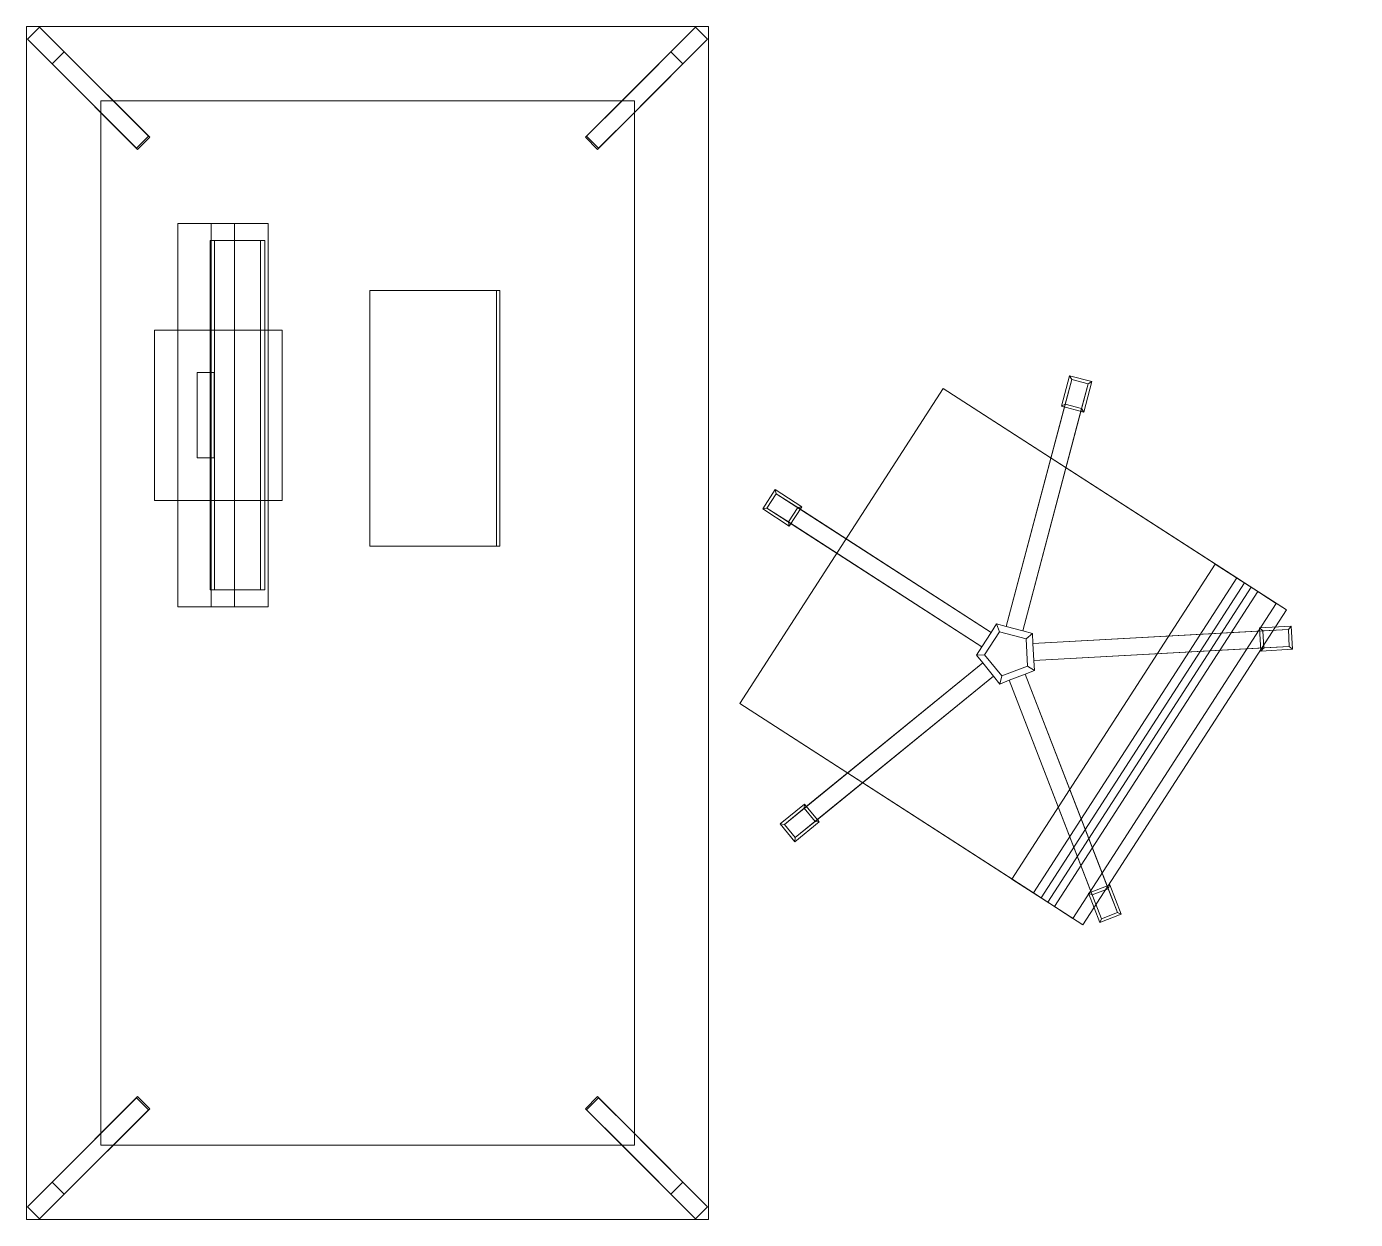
# Model space of a CAD drawing. Header units: millimetres. Extents: x 521 to 148073, y -17811 to 32040.
# Drawn here: x 145816 to 147375, y -15709 to -14309 of the extents above; entities that cross this region are included whole.
import ezdxf

# ---------------------------------------------------------------- set-up
doc = ezdxf.new("R2010")
doc.units = ezdxf.units.MM
doc.layers.add('DLXFURN', color=1, linetype='Continuous', lineweight=0)

# ---------------------------------------------------------------- blocks, each defined once
blk = doc.blocks.new('*U68')
for p, q in [((-0.4, 0.7), (0.4, 0.7)), ((-0.4, -0.7), (-0.4, 0.7)), ((-0.4, 0.7), (0.4, 0.7)), ((0.4, 0.7), (-0.4, 0.7)), ((-0.4, 0.7), (-0.4, 0.7)), ((0.4, 0.7), (-0.4, 0.7)), ((-0.4, 0.7), (-0.4, -0.7)), ((-0.4, -0.7), (-0.4, 0.7)), ((-0.4, 0.7), (-0.4, 0.7)), ((-0.4, 0.7), (-0.4, -0.7)), ((-0.3848, 0.6992), (-0.3989, 0.6851)), ((-0.3989, 0.6851), (-0.3848, 0.6992)), ((-0.3989, 0.6851), (-0.3848, 0.6992)), ((-0.3848, 0.6992), (-0.3989, 0.6851)), ((-0.2985, 0.613), (-0.3848, 0.6992)), ((-0.3848, 0.6992), (-0.2985, 0.613)), ((-0.3558, 0.6703), (-0.3848, 0.6992)), ((-0.3848, 0.6992), (-0.3558, 0.6703)), ((-0.3848, 0.6992), (-0.3848, 0.6992)), ((-0.3848, 0.6992), (-0.3558, 0.6703)), ((-0.3558, 0.6703), (-0.3848, 0.6992)), ((-0.3848, 0.6992), (-0.3848, 0.6992)), ((0.3848, 0.6992), (0.2985, 0.613)), ((0.2985, 0.613), (0.3848, 0.6992)), ((0.3848, 0.6992), (0.3558, 0.6703)), ((0.3558, 0.6703), (0.3848, 0.6992)), ((0.3848, 0.6992), (0.3558, 0.6703)), ((0.3558, 0.6703), (0.3848, 0.6992)), ((0.3989, 0.6851), (0.3848, 0.6992)), ((0.3848, 0.6992), (0.3989, 0.6851)), ((0.3848, 0.6992), (0.3848, 0.6992)), ((0.3989, 0.6851), (0.3848, 0.6992)), ((0.3848, 0.6992), (0.3848, 0.6992)), ((0.3848, 0.6992), (0.3989, 0.6851)), ((0.4, 0.7), (0.4, -0.7)), ((0.4, 0.7), (0.4, 0.7)), ((0.4, -0.7), (0.4, 0.7)), ((0.4, 0.7), (0.4, -0.7)), ((0.4, -0.7), (0.4, 0.7)), ((0.4, 0.7), (0.4, 0.7)), ((-0.3989, 0.6851), (-0.313, 0.5992)), ((-0.3699, 0.6561), (-0.3989, 0.6851)), ((-0.313, 0.5992), (-0.3989, 0.6851)), ((-0.3989, 0.6851), (-0.3699, 0.6561)), ((-0.3989, 0.6851), (-0.3989, 0.6851)), ((-0.3989, 0.6851), (-0.3699, 0.6561)), ((-0.3699, 0.6561), (-0.3989, 0.6851)), ((-0.3989, 0.6851), (-0.3989, 0.6851)), ((0.313, 0.5992), (0.3989, 0.6851)), ((0.3989, 0.6851), (0.313, 0.5992)), ((0.3699, 0.6561), (0.3989, 0.6851)), ((0.3989, 0.6851), (0.3699, 0.6561)), ((0.3989, 0.6851), (0.3699, 0.6561)), ((0.3699, 0.6561), (0.3989, 0.6851)), ((0.3989, 0.6851), (0.3989, 0.6851)), ((0.3989, 0.6851), (0.3989, 0.6851)), ((-0.3699, 0.6561), (-0.3558, 0.6703)), ((-0.3558, 0.6703), (-0.3699, 0.6561)), ((-0.3558, 0.6703), (-0.3699, 0.6561)), ((-0.3699, 0.6561), (-0.3558, 0.6703)), ((-0.2697, 0.5559), (-0.3699, 0.6561)), ((-0.3699, 0.6561), (-0.3699, 0.6561)), ((-0.3699, 0.6561), (-0.2697, 0.5559)), ((-0.3699, 0.6561), (-0.3699, 0.6561)), ((-0.2555, 0.57), (-0.3558, 0.6703)), ((-0.3558, 0.6703), (-0.2555, 0.57)), ((-0.3558, 0.6703), (-0.3558, 0.6703)), ((-0.3558, 0.6703), (-0.3558, 0.6703)), ((0.2555, 0.57), (0.3558, 0.6703)), ((0.3558, 0.6703), (0.2555, 0.57)), ((0.2697, 0.5559), (0.3699, 0.6561)), ((0.3699, 0.6561), (0.2697, 0.5559)), ((0.3558, 0.6703), (0.3699, 0.6561)), ((0.3699, 0.6561), (0.3558, 0.6703)), ((0.3558, 0.6703), (0.3558, 0.6703)), ((0.3558, 0.6703), (0.3699, 0.6561)), ((0.3699, 0.6561), (0.3558, 0.6703)), ((0.3558, 0.6703), (0.3558, 0.6703)), ((0.3699, 0.6561), (0.3699, 0.6561)), ((0.3699, 0.6561), (0.3699, 0.6561)), ((0.313, 0.613), (-0.313, 0.613)), ((-0.313, 0.613), (-0.313, -0.613)), ((-0.313, -0.613), (-0.313, 0.613)), ((-0.313, 0.613), (-0.313, 0.613)), ((-0.313, 0.613), (-0.313, 0.5992)), ((-0.313, 0.613), (-0.313, 0.613)), ((-0.2985, 0.613), (-0.313, 0.613)), ((-0.313, 0.613), (0.313, 0.613)), ((-0.313, 0.5992), (-0.313, 0.613)), ((-0.313, 0.613), (-0.2985, 0.613)), ((-0.2569, 0.5714), (-0.2985, 0.613)), ((-0.2985, 0.613), (0.2985, 0.613)), ((0.2985, 0.613), (-0.2985, 0.613)), ((-0.2985, 0.613), (-0.2985, 0.613)), ((-0.2985, 0.613), (-0.2985, 0.613)), ((-0.2985, 0.613), (-0.2569, 0.5714)), ((0.2985, 0.613), (0.2569, 0.5714)), ((0.2569, 0.5714), (0.2985, 0.613)), ((0.2985, 0.613), (0.2985, 0.613)), ((0.313, 0.613), (0.2985, 0.613)), ((0.2985, 0.613), (0.313, 0.613)), ((0.2985, 0.613), (0.2985, 0.613)), ((0.313, -0.613), (0.313, 0.613)), ((0.313, 0.613), (0.313, 0.613)), ((0.313, 0.613), (0.313, 0.613)), ((0.313, 0.5992), (0.313, 0.613)), ((0.313, 0.613), (0.313, -0.613)), ((0.313, 0.613), (0.313, 0.5992)), ((-0.313, -0.5992), (-0.313, 0.5992)), ((-0.313, 0.5992), (-0.2711, 0.5573)), ((-0.313, 0.5992), (-0.313, -0.5992)), ((-0.313, 0.5992), (-0.313, 0.5992)), ((-0.313, 0.5992), (-0.313, 0.5992)), ((-0.2711, 0.5573), (-0.313, 0.5992)), ((0.2711, 0.5573), (0.313, 0.5992)), ((0.313, 0.5992), (0.2711, 0.5573)), ((0.313, 0.5992), (0.313, -0.5992)), ((0.313, -0.5992), (0.313, 0.5992)), ((0.313, 0.5992), (0.313, 0.5992)), ((0.313, 0.5992), (0.313, 0.5992)), ((-0.2711, 0.5573), (-0.2569, 0.5714)), ((-0.2569, 0.5714), (-0.2711, 0.5573)), ((-0.2697, 0.5559), (-0.2555, 0.57)), ((-0.2555, 0.57), (-0.2697, 0.5559)), ((-0.2569, 0.5714), (-0.2555, 0.57)), ((-0.2555, 0.57), (-0.2569, 0.5714)), ((0.2569, 0.5714), (0.2555, 0.57)), ((0.2555, 0.57), (0.2569, 0.5714)), ((0.2555, 0.57), (0.2697, 0.5559)), ((0.2697, 0.5559), (0.2555, 0.57)), ((0.2569, 0.5714), (0.2711, 0.5573)), ((0.2711, 0.5573), (0.2569, 0.5714)), ((-0.2711, 0.5573), (-0.2697, 0.5559)), ((-0.2697, 0.5559), (-0.2711, 0.5573)), ((0.2711, 0.5573), (0.2697, 0.5559)), ((0.2697, 0.5559), (0.2711, 0.5573)), ((-0.3699, -0.6561), (-0.2697, -0.5559)), ((-0.2697, -0.5559), (-0.3699, -0.6561)), ((-0.313, -0.5992), (-0.2711, -0.5573)), ((-0.2711, -0.5573), (-0.313, -0.5992)), ((-0.2697, -0.5559), (-0.2711, -0.5573)), ((-0.2711, -0.5573), (-0.2697, -0.5559)), ((-0.2711, -0.5573), (-0.2569, -0.5714)), ((-0.2569, -0.5714), (-0.2711, -0.5573)), ((-0.2555, -0.57), (-0.2697, -0.5559)), ((-0.2697, -0.5559), (-0.2555, -0.57)), ((0.2697, -0.5559), (0.2555, -0.57)), ((0.2555, -0.57), (0.2697, -0.5559)), ((0.2711, -0.5573), (0.2569, -0.5714)), ((0.2569, -0.5714), (0.2711, -0.5573)), ((0.2711, -0.5573), (0.2697, -0.5559)), ((0.2697, -0.5559), (0.3699, -0.6561)), ((0.3699, -0.6561), (0.2697, -0.5559)), ((0.2697, -0.5559), (0.2711, -0.5573)), ((0.313, -0.5992), (0.2711, -0.5573)), ((0.2711, -0.5573), (0.313, -0.5992)), ((-0.3558, -0.6703), (-0.2555, -0.57)), ((-0.2555, -0.57), (-0.3558, -0.6703)), ((-0.2569, -0.5714), (-0.2985, -0.613)), ((-0.2985, -0.613), (-0.2569, -0.5714)), ((-0.2555, -0.57), (-0.2569, -0.5714)), ((-0.2569, -0.5714), (-0.2555, -0.57)), ((0.2569, -0.5714), (0.2555, -0.57)), ((0.2555, -0.57), (0.3558, -0.6703)), ((0.2555, -0.57), (0.2569, -0.5714)), ((0.3558, -0.6703), (0.2555, -0.57)), ((0.2569, -0.5714), (0.2985, -0.613)), ((0.2985, -0.613), (0.2569, -0.5714)), ((-0.313, -0.5992), (-0.3989, -0.6851)), ((-0.3989, -0.6851), (-0.313, -0.5992)), ((-0.313, -0.613), (-0.313, -0.5992)), ((-0.313, -0.5992), (-0.313, -0.5992)), ((-0.313, -0.5992), (-0.313, -0.5992)), ((-0.313, -0.5992), (-0.313, -0.613)), ((0.313, -0.5992), (0.313, -0.5992)), ((0.313, -0.613), (0.313, -0.5992)), ((0.313, -0.5992), (0.313, -0.613)), ((0.3989, -0.6851), (0.313, -0.5992)), ((0.313, -0.5992), (0.313, -0.5992)), ((0.313, -0.5992), (0.3989, -0.6851)), ((-0.2985, -0.613), (-0.3848, -0.6992)), ((-0.3848, -0.6992), (-0.2985, -0.613)), ((-0.313, -0.613), (0.313, -0.613)), ((-0.2985, -0.613), (-0.313, -0.613)), ((-0.313, -0.613), (-0.313, -0.613)), ((0.313, -0.613), (-0.313, -0.613)), ((-0.313, -0.613), (-0.313, -0.613)), ((-0.313, -0.613), (-0.2985, -0.613)), ((-0.2985, -0.613), (-0.2985, -0.613)), ((0.2985, -0.613), (-0.2985, -0.613)), ((-0.2985, -0.613), (0.2985, -0.613)), ((-0.2985, -0.613), (-0.2985, -0.613)), ((0.2985, -0.613), (0.2985, -0.613)), ((0.2985, -0.613), (0.313, -0.613)), ((0.313, -0.613), (0.2985, -0.613)), ((0.2985, -0.613), (0.3848, -0.6992)), ((0.3848, -0.6992), (0.2985, -0.613)), ((0.2985, -0.613), (0.2985, -0.613)), ((0.313, -0.613), (0.313, -0.613)), ((0.313, -0.613), (0.313, -0.613)), ((-0.3989, -0.6851), (-0.3699, -0.6561)), ((-0.3699, -0.6561), (-0.3989, -0.6851)), ((-0.3989, -0.6851), (-0.3699, -0.6561)), ((-0.3699, -0.6561), (-0.3989, -0.6851)), ((-0.3848, -0.6992), (-0.3558, -0.6703)), ((-0.3558, -0.6703), (-0.3848, -0.6992)), ((-0.3848, -0.6992), (-0.3558, -0.6703)), ((-0.3558, -0.6703), (-0.3848, -0.6992)), ((-0.3558, -0.6703), (-0.3699, -0.6561)), ((-0.3699, -0.6561), (-0.3558, -0.6703)), ((-0.3558, -0.6703), (-0.3699, -0.6561)), ((-0.3699, -0.6561), (-0.3699, -0.6561)), ((-0.3699, -0.6561), (-0.3558, -0.6703)), ((-0.3699, -0.6561), (-0.3699, -0.6561)), ((-0.3558, -0.6703), (-0.3558, -0.6703)), ((-0.3558, -0.6703), (-0.3558, -0.6703)), ((0.3699, -0.6561), (0.3558, -0.6703)), ((0.3558, -0.6703), (0.3699, -0.6561)), ((0.3558, -0.6703), (0.3699, -0.6561)), ((0.3699, -0.6561), (0.3558, -0.6703)), ((0.3558, -0.6703), (0.3848, -0.6992)), ((0.3848, -0.6992), (0.3558, -0.6703)), ((0.3848, -0.6992), (0.3558, -0.6703)), ((0.3558, -0.6703), (0.3558, -0.6703)), ((0.3558, -0.6703), (0.3848, -0.6992)), ((0.3558, -0.6703), (0.3558, -0.6703)), ((0.3699, -0.6561), (0.3989, -0.6851)), ((0.3699, -0.6561), (0.3699, -0.6561)), ((0.3989, -0.6851), (0.3699, -0.6561)), ((0.3989, -0.6851), (0.3699, -0.6561)), ((0.3699, -0.6561), (0.3699, -0.6561)), ((0.3699, -0.6561), (0.3989, -0.6851)), ((-0.3989, -0.6851), (-0.3848, -0.6992)), ((-0.3848, -0.6992), (-0.3989, -0.6851)), ((-0.3989, -0.6851), (-0.3848, -0.6992)), ((-0.3848, -0.6992), (-0.3989, -0.6851)), ((-0.3989, -0.6851), (-0.3989, -0.6851)), ((-0.3989, -0.6851), (-0.3989, -0.6851)), ((0.3848, -0.6992), (0.3989, -0.6851)), ((0.3989, -0.6851), (0.3848, -0.6992)), ((0.3989, -0.6851), (0.3848, -0.6992)), ((0.3848, -0.6992), (0.3989, -0.6851)), ((0.3989, -0.6851), (0.3989, -0.6851)), ((0.3989, -0.6851), (0.3989, -0.6851)), ((0.4, -0.7), (-0.4, -0.7)), ((-0.4, -0.7), (-0.4, -0.7)), ((-0.4, -0.7), (0.4, -0.7)), ((0.4, -0.7), (-0.4, -0.7)), ((-0.4, -0.7), (0.4, -0.7)), ((-0.4, -0.7), (-0.4, -0.7)), ((-0.3848, -0.6992), (-0.3848, -0.6992)), ((-0.3848, -0.6992), (-0.3848, -0.6992)), ((0.3848, -0.6992), (0.3848, -0.6992)), ((0.3848, -0.6992), (0.3848, -0.6992)), ((0.4, -0.7), (0.4, -0.7)), ((0.4, -0.7), (0.4, -0.7))]:
    blk.add_line(p, q)
blk = doc.blocks.new('*U69')
for p, q in [((0.0168, 0.225), (0.0168, -0.225)), ((0.0834, 0.225), (0.0168, 0.225)), ((0.0168, 0.225), (0.0834, 0.225)), ((0.0561, 0.225), (0.0168, 0.225)), ((0.0168, -0.225), (0.0168, 0.225)), ((0.0168, 0.225), (0.0561, 0.225)), ((0.1227, 0.225), (0.0561, 0.225)), ((0.0561, 0.225), (0.0561, -0.225)), ((0.0561, -0.225), (0.0561, 0.225)), ((0.0561, 0.225), (0.1227, 0.225)), ((0.0834, -0.225), (0.0834, 0.225)), ((0.0834, 0.225), (0.1227, 0.225)), ((0.1227, 0.225), (0.0834, 0.225)), ((0.0834, 0.225), (0.0834, -0.225)), ((0.1227, -0.225), (0.1227, 0.225)), ((0.1227, 0.225), (0.1227, -0.225)), ((0.0206, -0.205), (0.0206, 0.205)), ((0.0206, 0.205), (0.0796, 0.205)), ((0.0206, 0.205), (0.0206, -0.205)), ((0.0256, 0.205), (0.0206, 0.205)), ((0.0206, 0.205), (0.0256, 0.205)), ((0.0796, 0.205), (0.0206, 0.205)), ((0.0256, -0.205), (0.0256, 0.205)), ((0.0256, 0.205), (0.0846, 0.205)), ((0.0846, 0.205), (0.0256, 0.205)), ((0.0256, 0.205), (0.0256, -0.205)), ((0.0796, 0.205), (0.0796, -0.205)), ((0.0846, 0.205), (0.0796, 0.205)), ((0.0796, -0.205), (0.0796, 0.205)), ((0.0796, 0.205), (0.0846, 0.205)), ((0.0846, 0.205), (0.0846, -0.205)), ((0.0846, -0.205), (0.0846, 0.205)), ((-0.1025, 0.1536), (-0.2552, 0.1536)), ((-0.2552, 0.1536), (-0.2512, 0.1536)), ((-0.2512, 0.1536), (-0.2552, 0.1536)), ((-0.2552, 0.1536), (-0.2552, -0.1464)), ((-0.2552, -0.1464), (-0.2552, 0.1536)), ((-0.2552, 0.1536), (-0.1025, 0.1536)), ((-0.2512, 0.1536), (-0.1025, 0.1536)), ((-0.1025, 0.1536), (-0.2512, 0.1536)), ((-0.2512, 0.1536), (-0.2512, -0.1464)), ((-0.2512, -0.1464), (-0.2512, 0.1536)), ((-0.1025, 0.1536), (-0.1025, 0.1536)), ((-0.1025, -0.1464), (-0.1025, 0.1536)), ((-0.1025, -0.1464), (-0.1025, 0.1536)), ((-0.1025, 0.1536), (-0.1025, 0.1536)), ((-0.1025, 0.1536), (-0.1025, -0.1464)), ((-0.1025, 0.1536), (-0.1025, -0.1464)), ((0, -0.1), (0, 0.1)), ((0, 0.1), (0, 0.1)), ((0, 0.1), (0, -0.1)), ((0, 0.1), (0.15, 0.1)), ((0.15, 0.1), (0, 0.1)), ((0, 0.1), (0, 0.1)), ((0.15, 0.1), (0, 0.1)), ((0, 0.1), (0, -0.1)), ((0, -0.1), (0, 0.1)), ((0, 0.1), (0.15, 0.1)), ((0.15, 0.1), (0.15, 0.1)), ((0.15, 0.1), (0.15, -0.1)), ((0.15, -0.1), (0.15, 0.1)), ((0.15, 0.1), (0.15, 0.1)), ((0.15, -0.1), (0.15, 0.1)), ((0.15, 0.1), (0.15, -0.1)), ((0.08, 0.05), (0.08, 0.05)), ((0.08, 0.05), (0.1, 0.05)), ((0.1, 0.05), (0.08, 0.05)), ((0.1, 0.05), (0.08, 0.05)), ((0.08, 0.05), (0.08, -0.05)), ((0.08, -0.05), (0.08, 0.05)), ((0.08, 0.05), (0.08, 0.05)), ((0.08, 0.05), (0.08, -0.05)), ((0.08, 0.05), (0.1, 0.05)), ((0.08, -0.05), (0.08, 0.05)), ((0.1, -0.05), (0.1, 0.05)), ((0.1, 0.05), (0.1, 0.05)), ((0.1, 0.05), (0.1, -0.05)), ((0.1, 0.05), (0.1, 0.05)), ((0.1, -0.05), (0.1, 0.05)), ((0.1, 0.05), (0.1, -0.05)), ((0.1, -0.05), (0.08, -0.05)), ((0.08, -0.05), (0.08, -0.05)), ((0.08, -0.05), (0.1, -0.05)), ((0.08, -0.05), (0.1, -0.05)), ((0.08, -0.05), (0.08, -0.05)), ((0.1, -0.05), (0.08, -0.05)), ((0.1, -0.05), (0.1, -0.05)), ((0.1, -0.05), (0.1, -0.05)), ((0.15, -0.1), (0, -0.1)), ((0, -0.1), (0, -0.1)), ((0, -0.1), (0.15, -0.1)), ((0, -0.1), (0, -0.1)), ((0, -0.1), (0.15, -0.1)), ((0.15, -0.1), (0, -0.1)), ((0.15, -0.1), (0.15, -0.1)), ((0.15, -0.1), (0.15, -0.1)), ((-0.2552, -0.1464), (-0.2512, -0.1464)), ((-0.1025, -0.1464), (-0.2552, -0.1464)), ((-0.2512, -0.1464), (-0.2552, -0.1464)), ((-0.2552, -0.1464), (-0.1025, -0.1464)), ((-0.2512, -0.1464), (-0.1025, -0.1464)), ((-0.1025, -0.1464), (-0.2512, -0.1464)), ((-0.1025, -0.1464), (-0.1025, -0.1464)), ((-0.1025, -0.1464), (-0.1025, -0.1464)), ((0.0796, -0.205), (0.0206, -0.205)), ((0.0256, -0.205), (0.0206, -0.205)), ((0.0206, -0.205), (0.0796, -0.205)), ((0.0206, -0.205), (0.0256, -0.205)), ((0.0846, -0.205), (0.0256, -0.205)), ((0.0256, -0.205), (0.0846, -0.205)), ((0.0796, -0.205), (0.0846, -0.205)), ((0.0846, -0.205), (0.0796, -0.205)), ((0.0168, -0.225), (0.0834, -0.225)), ((0.0561, -0.225), (0.0168, -0.225)), ((0.0834, -0.225), (0.0168, -0.225)), ((0.0168, -0.225), (0.0561, -0.225)), ((0.0561, -0.225), (0.1227, -0.225)), ((0.1227, -0.225), (0.0561, -0.225)), ((0.1227, -0.225), (0.0834, -0.225)), ((0.0834, -0.225), (0.1227, -0.225))]:
    blk.add_line(p, q)
blk = doc.blocks.new('*U70')
for p, q in [((-0.1851, 0.2778), (-0.207, 0.2619)), ((-0.207, 0.2619), (-0.1851, 0.2778)), ((-0.2021, 0.2611), (-0.1859, 0.2729)), ((-0.1859, 0.2729), (-0.2021, 0.2611)), ((-0.1859, 0.2729), (-0.2021, 0.2611)), ((-0.2021, 0.2611), (-0.1859, 0.2729)), ((-0.1851, 0.2778), (-0.1859, 0.2729)), ((-0.1859, 0.2729), (-0.1851, 0.2778)), ((-0.1859, 0.2729), (-0.1859, 0.2729)), ((-0.1682, 0.2486), (-0.1859, 0.2729)), ((-0.1859, 0.2729), (-0.0095, 0.0301)), ((-0.1859, 0.2729), (-0.1859, 0.2729)), ((-0.0095, 0.0301), (-0.1859, 0.2729)), ((-0.1859, 0.2729), (-0.1682, 0.2486)), ((-0.1633, 0.2478), (-0.1851, 0.2778)), ((-0.1851, 0.2778), (-0.1633, 0.2478)), ((0.0095, 0.0301), (0.1859, 0.2729)), ((0.1859, 0.2729), (0.0095, 0.0301)), ((0.1851, 0.2778), (0.1633, 0.2478)), ((0.1633, 0.2478), (0.1851, 0.2778)), ((0.1859, 0.2729), (0.1682, 0.2486)), ((0.1682, 0.2486), (0.1859, 0.2729)), ((0.1859, 0.2729), (0.1851, 0.2778)), ((0.1851, 0.2778), (0.1859, 0.2729)), ((0.207, 0.2619), (0.1851, 0.2778)), ((0.1851, 0.2778), (0.207, 0.2619)), ((0.1859, 0.2729), (0.1859, 0.2729)), ((0.1859, 0.2729), (0.2021, 0.2611)), ((0.2021, 0.2611), (0.1859, 0.2729)), ((0.1859, 0.2729), (0.1859, 0.2729)), ((0.2021, 0.2611), (0.1859, 0.2729)), ((0.1859, 0.2729), (0.2021, 0.2611)), ((-0.207, 0.2619), (-0.1852, 0.2319)), ((-0.2021, 0.2611), (-0.207, 0.2619)), ((-0.207, 0.2619), (-0.2021, 0.2611)), ((-0.1852, 0.2319), (-0.207, 0.2619)), ((-0.0257, 0.0184), (-0.2021, 0.2611)), ((-0.2021, 0.2611), (-0.1844, 0.2368)), ((-0.2021, 0.2611), (-0.2021, 0.2611)), ((-0.2021, 0.2611), (-0.2021, 0.2611)), ((-0.2021, 0.2611), (-0.0257, 0.0184)), ((-0.1844, 0.2368), (-0.2021, 0.2611)), ((0.2021, 0.2611), (0.0257, 0.0184)), ((0.0257, 0.0184), (0.2021, 0.2611)), ((0.1844, 0.2368), (0.2021, 0.2611)), ((0.2021, 0.2611), (0.1844, 0.2368)), ((0.1852, 0.2319), (0.207, 0.2619)), ((0.207, 0.2619), (0.1852, 0.2319)), ((0.207, 0.2619), (0.2021, 0.2611)), ((0.2021, 0.2611), (0.207, 0.2619)), ((0.2021, 0.2611), (0.2021, 0.2611)), ((0.2021, 0.2611), (0.2021, 0.2611)), ((-0.22, 0.2468), (-0.22, 0.2071)), ((0.22, 0.2468), (-0.22, 0.2468)), ((-0.22, 0.1883), (-0.22, 0.2468)), ((-0.22, 0.2468), (0.22, 0.2468)), ((-0.22, 0.2468), (-0.22, 0.1883)), ((-0.22, 0.2071), (-0.22, 0.2468)), ((-0.1852, 0.2319), (-0.1633, 0.2478)), ((-0.1633, 0.2478), (-0.1852, 0.2319)), ((-0.1852, 0.2319), (-0.1844, 0.2368)), ((-0.1844, 0.2368), (-0.1852, 0.2319)), ((-0.1844, 0.2368), (-0.1682, 0.2486)), ((-0.1682, 0.2486), (-0.1844, 0.2368)), ((-0.1844, 0.2368), (-0.0257, 0.0184)), ((-0.0257, 0.0184), (-0.1844, 0.2368)), ((-0.0095, 0.0301), (-0.1682, 0.2486)), ((-0.1682, 0.2486), (-0.0095, 0.0301)), ((-0.1633, 0.2478), (-0.1682, 0.2486)), ((-0.1682, 0.2486), (-0.1633, 0.2478)), ((0.1682, 0.2486), (0.0095, 0.0301)), ((0.0095, 0.0301), (0.1682, 0.2486)), ((0.0257, 0.0184), (0.1844, 0.2368)), ((0.1844, 0.2368), (0.0257, 0.0184)), ((0.1633, 0.2478), (0.1682, 0.2486)), ((0.1682, 0.2486), (0.1633, 0.2478)), ((0.1633, 0.2478), (0.1852, 0.2319)), ((0.1852, 0.2319), (0.1633, 0.2478)), ((0.1682, 0.2486), (0.1844, 0.2368)), ((0.1844, 0.2368), (0.1682, 0.2486)), ((0.1852, 0.2319), (0.1844, 0.2368)), ((0.1844, 0.2368), (0.1852, 0.2319)), ((0.22, 0.2071), (0.22, 0.2468)), ((0.22, 0.2468), (0.22, 0.1883)), ((0.22, 0.2468), (0.22, 0.2071)), ((0.22, 0.1883), (0.22, 0.2468)), ((-0.22, 0.1978), (-0.22, 0.2327)), ((-0.22, 0.2327), (0.22, 0.2327)), ((0.22, 0.2327), (-0.22, 0.2327)), ((-0.22, 0.2327), (-0.22, 0.1883)), ((-0.22, 0.1883), (-0.22, 0.2327)), ((-0.22, 0.2327), (-0.22, 0.1978)), ((0.22, 0.2327), (0.22, 0.1978)), ((0.22, 0.1883), (0.22, 0.2327)), ((0.22, 0.2327), (0.22, 0.1883)), ((0.22, 0.1978), (0.22, 0.2327)), ((-0.22, 0.2071), (0.22, 0.2071)), ((-0.22, 0.2071), (-0.22, 0.1475)), ((0.22, 0.2071), (-0.22, 0.2071)), ((-0.22, 0.1475), (-0.22, 0.2071)), ((0.22, 0.1475), (0.22, 0.2071)), ((0.22, 0.2071), (0.22, 0.1475)), ((-0.22, -0.2322), (-0.22, 0.1978)), ((-0.22, 0.1978), (0.22, 0.1978)), ((0.22, 0.1978), (-0.22, 0.1978)), ((-0.22, 0.1978), (-0.22, -0.2322)), ((-0.22, 0.1884), (0.22, 0.1884)), ((-0.22, 0.1475), (-0.22, 0.1884)), ((-0.22, 0.1884), (-0.22, 0.1775)), ((0.22, 0.1884), (-0.22, 0.1884)), ((-0.22, 0.1884), (-0.22, 0.1475)), ((-0.22, 0.1775), (-0.22, 0.1884)), ((-0.22, 0.1883), (0.22, 0.1883)), ((0.22, 0.1883), (-0.22, 0.1883)), ((0.22, 0.1978), (0.22, -0.2322)), ((0.22, -0.2322), (0.22, 0.1978)), ((0.22, 0.1884), (0.22, 0.1475)), ((0.22, 0.1775), (0.22, 0.1884)), ((0.22, 0.1475), (0.22, 0.1884)), ((0.22, 0.1884), (0.22, 0.1775)), ((-0.22, 0.1775), (0.22, 0.1775)), ((-0.22, 0.1775), (-0.22, -0.2322)), ((0.22, 0.1775), (-0.22, 0.1775)), ((-0.22, -0.2322), (-0.22, 0.1775)), ((0.22, -0.2322), (0.22, 0.1775)), ((0.22, 0.1775), (0.22, -0.2322)), ((-0.22, 0.1475), (0.22, 0.1475)), ((0.22, 0.1475), (-0.22, 0.1475)), ((0, 0.0371), (-0.0095, 0.0301)), ((-0.0095, 0.0301), (0, 0.0371)), ((0.0095, 0.0301), (0, 0.0371)), ((0, 0.0371), (0, 0.0274)), ((0, 0.0274), (0, 0.0371)), ((0, 0.0371), (0.0095, 0.0301)), ((-0.0257, 0.0184), (-0.0353, 0.0115)), ((-0.0353, 0.0115), (-0.0257, 0.0184)), ((-0.026, 0.0085), (0, 0.0274)), ((0, 0.0274), (-0.026, 0.0085)), ((-0.0257, 0.0184), (-0.0095, 0.0301)), ((-0.0095, 0.0301), (-0.0257, 0.0184)), ((-0.0095, 0.0301), (-0.0257, 0.0184)), ((-0.0257, 0.0184), (-0.0095, 0.0301)), ((-0.0095, 0.0301), (-0.0257, 0.0184)), ((-0.0257, 0.0184), (-0.0095, 0.0301)), ((-0.0257, 0.0184), (-0.0257, 0.0184)), ((-0.0257, 0.0184), (-0.0257, 0.0184)), ((-0.0095, 0.0301), (-0.0095, 0.0301)), ((-0.0095, 0.0301), (-0.0095, 0.0301)), ((0, 0.0274), (0.026, 0.0085)), ((0.026, 0.0085), (0, 0.0274)), ((0.0257, 0.0184), (0.0095, 0.0301)), ((0.0095, 0.0301), (0.0095, 0.0301)), ((0.0095, 0.0301), (0.0257, 0.0184)), ((0.0095, 0.0301), (0.0095, 0.0301)), ((0.0257, 0.0184), (0.0095, 0.0301)), ((0.0095, 0.0301), (0.0257, 0.0184)), ((0.0257, 0.0184), (0.0095, 0.0301)), ((0.0095, 0.0301), (0.0257, 0.0184)), ((0.0257, 0.0184), (0.0257, 0.0184)), ((0.0257, 0.0184), (0.0257, 0.0184)), ((0.0353, 0.0115), (0.0257, 0.0184)), ((0.0257, 0.0184), (0.0353, 0.0115)), ((-0.3169, -0.0925), (-0.0316, 0.0002)), ((-0.0316, 0.0002), (-0.3169, -0.0925)), ((-0.0316, 0.0002), (-0.2884, -0.0832)), ((-0.2884, -0.0832), (-0.0316, 0.0002)), ((-0.026, 0.0085), (-0.0353, 0.0115)), ((-0.0353, 0.0115), (-0.0316, 0.0002)), ((-0.0353, 0.0115), (-0.026, 0.0085)), ((-0.0316, 0.0002), (-0.0353, 0.0115)), ((-0.0316, 0.0002), (-0.0316, 0.0002)), ((-0.0254, -0.0188), (-0.0316, 0.0002)), ((-0.0316, 0.0002), (-0.0316, 0.0002)), ((-0.0316, 0.0002), (-0.0254, -0.0188)), ((-0.0316, 0.0002), (-0.0254, -0.0188)), ((-0.0254, -0.0188), (-0.0316, 0.0002)), ((-0.0316, 0.0002), (-0.0254, -0.0188)), ((-0.0254, -0.0188), (-0.0316, 0.0002)), ((-0.0161, -0.0221), (-0.026, 0.0085)), ((-0.026, 0.0085), (-0.0161, -0.0221)), ((0.026, 0.0085), (0.0161, -0.0221)), ((0.0161, -0.0221), (0.026, 0.0085)), ((0.0254, -0.0188), (0.0316, 0.0002)), ((0.0316, 0.0002), (0.0254, -0.0188)), ((0.0254, -0.0188), (0.0316, 0.0002)), ((0.0316, 0.0002), (0.0254, -0.0188)), ((0.0254, -0.0188), (0.0316, 0.0002)), ((0.0316, 0.0002), (0.0254, -0.0188)), ((0.026, 0.0085), (0.0353, 0.0115)), ((0.0353, 0.0115), (0.026, 0.0085)), ((0.0316, 0.0002), (0.0353, 0.0115)), ((0.0353, 0.0115), (0.0316, 0.0002)), ((0.0316, 0.0002), (0.0316, 0.0002)), ((0.0316, 0.0002), (0.0316, 0.0002)), ((0.2884, -0.0832), (0.0316, 0.0002)), ((0.0316, 0.0002), (0.3169, -0.0925)), ((0.0316, 0.0002), (0.2884, -0.0832)), ((0.3169, -0.0925), (0.0316, 0.0002)), ((-0.0254, -0.0188), (-0.3108, -0.1115)), ((-0.3108, -0.1115), (-0.0254, -0.0188)), ((-0.2822, -0.1022), (-0.0254, -0.0188)), ((-0.0254, -0.0188), (-0.2822, -0.1022)), ((-0.0254, -0.0188), (-0.0254, -0.0188)), ((-0.0254, -0.0188), (-0.0254, -0.0188)), ((-0.0254, -0.0188), (-0.0218, -0.03)), ((-0.0218, -0.03), (-0.0254, -0.0188)), ((-0.0161, -0.0221), (-0.0218, -0.03)), ((-0.0218, -0.03), (-0.0161, -0.0221)), ((-0.0218, -0.03), (-0.01, -0.03)), ((-0.01, -0.03), (-0.0218, -0.03)), ((0.0161, -0.0221), (-0.0161, -0.0221)), ((-0.0161, -0.0221), (0.0161, -0.0221)), ((-0.01, -0.33), (-0.01, -0.03)), ((-0.01, -0.03), (-0.01, -0.3)), ((-0.01, -0.03), (-0.01, -0.03)), ((-0.01, -0.03), (0.01, -0.03)), ((0.01, -0.03), (-0.01, -0.03)), ((-0.01, -0.03), (-0.01, -0.03)), ((-0.01, -0.3), (-0.01, -0.03)), ((-0.01, -0.03), (0.01, -0.03)), ((-0.01, -0.03), (-0.01, -0.33)), ((0.01, -0.03), (-0.01, -0.03)), ((-0.01, -0.03), (0.01, -0.03)), ((0.01, -0.03), (-0.01, -0.03)), ((0.01, -0.03), (0.01, -0.03)), ((0.01, -0.03), (0.01, -0.03)), ((0.01, -0.3), (0.01, -0.03)), ((0.01, -0.03), (0.01, -0.33)), ((0.01, -0.03), (0.01, -0.3)), ((0.01, -0.33), (0.01, -0.03)), ((0.01, -0.03), (0.0218, -0.03)), ((0.0218, -0.03), (0.01, -0.03)), ((0.0161, -0.0221), (0.0218, -0.03)), ((0.0218, -0.03), (0.0161, -0.0221)), ((0.0218, -0.03), (0.0254, -0.0188)), ((0.0254, -0.0188), (0.0218, -0.03)), ((0.3108, -0.1115), (0.0254, -0.0188)), ((0.0254, -0.0188), (0.2822, -0.1022)), ((0.0254, -0.0188), (0.0254, -0.0188)), ((0.0254, -0.0188), (0.0254, -0.0188)), ((0.2822, -0.1022), (0.0254, -0.0188)), ((0.0254, -0.0188), (0.3108, -0.1115)), ((-0.2861, -0.0788), (-0.3214, -0.0902)), ((-0.3214, -0.0902), (-0.2861, -0.0788)), ((-0.3214, -0.0902), (-0.3169, -0.0925)), ((-0.3169, -0.0925), (-0.3214, -0.0902)), ((-0.3214, -0.0902), (-0.313, -0.1159)), ((-0.313, -0.1159), (-0.3214, -0.0902)), ((-0.2884, -0.0832), (-0.3169, -0.0925)), ((-0.3169, -0.0925), (-0.2884, -0.0832)), ((-0.3169, -0.0925), (-0.3169, -0.0925)), ((-0.3108, -0.1115), (-0.3169, -0.0925)), ((-0.3169, -0.0925), (-0.3169, -0.0925)), ((-0.3169, -0.0925), (-0.3108, -0.1115)), ((-0.3169, -0.0925), (-0.3108, -0.1115)), ((-0.3108, -0.1115), (-0.3169, -0.0925)), ((-0.2861, -0.0788), (-0.2884, -0.0832)), ((-0.2884, -0.0832), (-0.2861, -0.0788)), ((-0.2822, -0.1022), (-0.2884, -0.0832)), ((-0.2884, -0.0832), (-0.2822, -0.1022)), ((-0.2778, -0.1045), (-0.2861, -0.0788)), ((-0.2861, -0.0788), (-0.2778, -0.1045)), ((0.2861, -0.0788), (0.2778, -0.1045)), ((0.2778, -0.1045), (0.2861, -0.0788)), ((0.2884, -0.0832), (0.2822, -0.1022)), ((0.2822, -0.1022), (0.2884, -0.0832)), ((0.3214, -0.0902), (0.2861, -0.0788)), ((0.2861, -0.0788), (0.2884, -0.0832)), ((0.2884, -0.0832), (0.2861, -0.0788)), ((0.2861, -0.0788), (0.3214, -0.0902)), ((0.3169, -0.0925), (0.2884, -0.0832)), ((0.2884, -0.0832), (0.3169, -0.0925)), ((0.3108, -0.1115), (0.3169, -0.0925)), ((0.3169, -0.0925), (0.3108, -0.1115)), ((0.3108, -0.1115), (0.3169, -0.0925)), ((0.3169, -0.0925), (0.3108, -0.1115)), ((0.313, -0.1159), (0.3214, -0.0902)), ((0.3214, -0.0902), (0.313, -0.1159)), ((0.3169, -0.0925), (0.3214, -0.0902)), ((0.3214, -0.0902), (0.3169, -0.0925)), ((0.3169, -0.0925), (0.3169, -0.0925)), ((0.3169, -0.0925), (0.3169, -0.0925)), ((-0.313, -0.1159), (-0.2778, -0.1045)), ((-0.2778, -0.1045), (-0.313, -0.1159)), ((-0.3108, -0.1115), (-0.2822, -0.1022)), ((-0.2822, -0.1022), (-0.3108, -0.1115)), ((-0.2778, -0.1045), (-0.2822, -0.1022)), ((-0.2822, -0.1022), (-0.2778, -0.1045)), ((0.2778, -0.1045), (0.2822, -0.1022)), ((0.2822, -0.1022), (0.2778, -0.1045)), ((0.2778, -0.1045), (0.313, -0.1159)), ((0.313, -0.1159), (0.2778, -0.1045)), ((0.2822, -0.1022), (0.3108, -0.1115)), ((0.3108, -0.1115), (0.2822, -0.1022)), ((-0.3108, -0.1115), (-0.313, -0.1159)), ((-0.313, -0.1159), (-0.3108, -0.1115)), ((-0.3108, -0.1115), (-0.3108, -0.1115)), ((-0.3108, -0.1115), (-0.3108, -0.1115)), ((0.3108, -0.1115), (0.3108, -0.1115)), ((0.3108, -0.1115), (0.3108, -0.1115)), ((0.313, -0.1159), (0.3108, -0.1115)), ((0.3108, -0.1115), (0.313, -0.1159)), ((-0.22, -0.2322), (0.22, -0.2322)), ((-0.22, -0.2322), (-0.22, -0.2322)), ((-0.22, -0.2322), (0.22, -0.2322)), ((0.22, -0.2322), (-0.22, -0.2322)), ((0.22, -0.2322), (-0.22, -0.2322)), ((-0.22, -0.2322), (-0.22, -0.2322)), ((0.22, -0.2322), (0.22, -0.2322)), ((0.22, -0.2322), (0.22, -0.2322)), ((0.0135, -0.2965), (-0.0135, -0.2965)), ((-0.0135, -0.2965), (-0.01, -0.3)), ((-0.0135, -0.2965), (-0.0135, -0.3335)), ((-0.01, -0.3), (-0.0135, -0.2965)), ((-0.0135, -0.3335), (-0.0135, -0.2965)), ((-0.0135, -0.2965), (0.0135, -0.2965)), ((-0.01, -0.3), (-0.01, -0.33)), ((0.01, -0.3), (-0.01, -0.3)), ((-0.01, -0.3), (0.01, -0.3)), ((-0.01, -0.33), (-0.01, -0.3)), ((0.0135, -0.2965), (0.01, -0.3)), ((0.01, -0.3), (0.0135, -0.2965)), ((0.01, -0.33), (0.01, -0.3)), ((0.01, -0.3), (0.01, -0.33)), ((0.0135, -0.3335), (0.0135, -0.2965)), ((0.0135, -0.2965), (0.0135, -0.3335)), ((-0.0135, -0.3335), (-0.01, -0.33)), ((-0.01, -0.33), (-0.0135, -0.3335)), ((-0.0135, -0.3335), (0.0135, -0.3335)), ((0.0135, -0.3335), (-0.0135, -0.3335)), ((-0.01, -0.33), (-0.01, -0.33)), ((-0.01, -0.33), (-0.01, -0.33)), ((-0.01, -0.33), (0.01, -0.33)), ((0.01, -0.33), (-0.01, -0.33)), ((-0.01, -0.33), (0.01, -0.33)), ((0.01, -0.33), (-0.01, -0.33)), ((0.01, -0.33), (0.01, -0.33)), ((0.01, -0.33), (0.01, -0.33)), ((0.01, -0.33), (0.0135, -0.3335)), ((0.0135, -0.3335), (0.01, -0.33))]:
    blk.add_line(p, q)

msp = doc.modelspace()

# ---------------------------------------------------------------- block references
at = {"layer": 'DLXFURN', "color": 3}
for name, p, xscale, yscale, zscale, rotation in [('*U68', (146216.4, -15009.1), 1000, 1000, 1000, 179.9999999999999), ('*U69', (146116.4, -14765.3), 1000, 1000, 1000, 179.9999999999999), ('*U70', (146967.6, -15044.8), 999.9999999999999, 999.9999999999999, 999.9999999999999, 237.1602546676213)]:
    msp.add_blockref(name, p, dxfattribs=dict(at, xscale=xscale, yscale=yscale, zscale=zscale, rotation=rotation))

doc.saveas('drawing.dxf')
